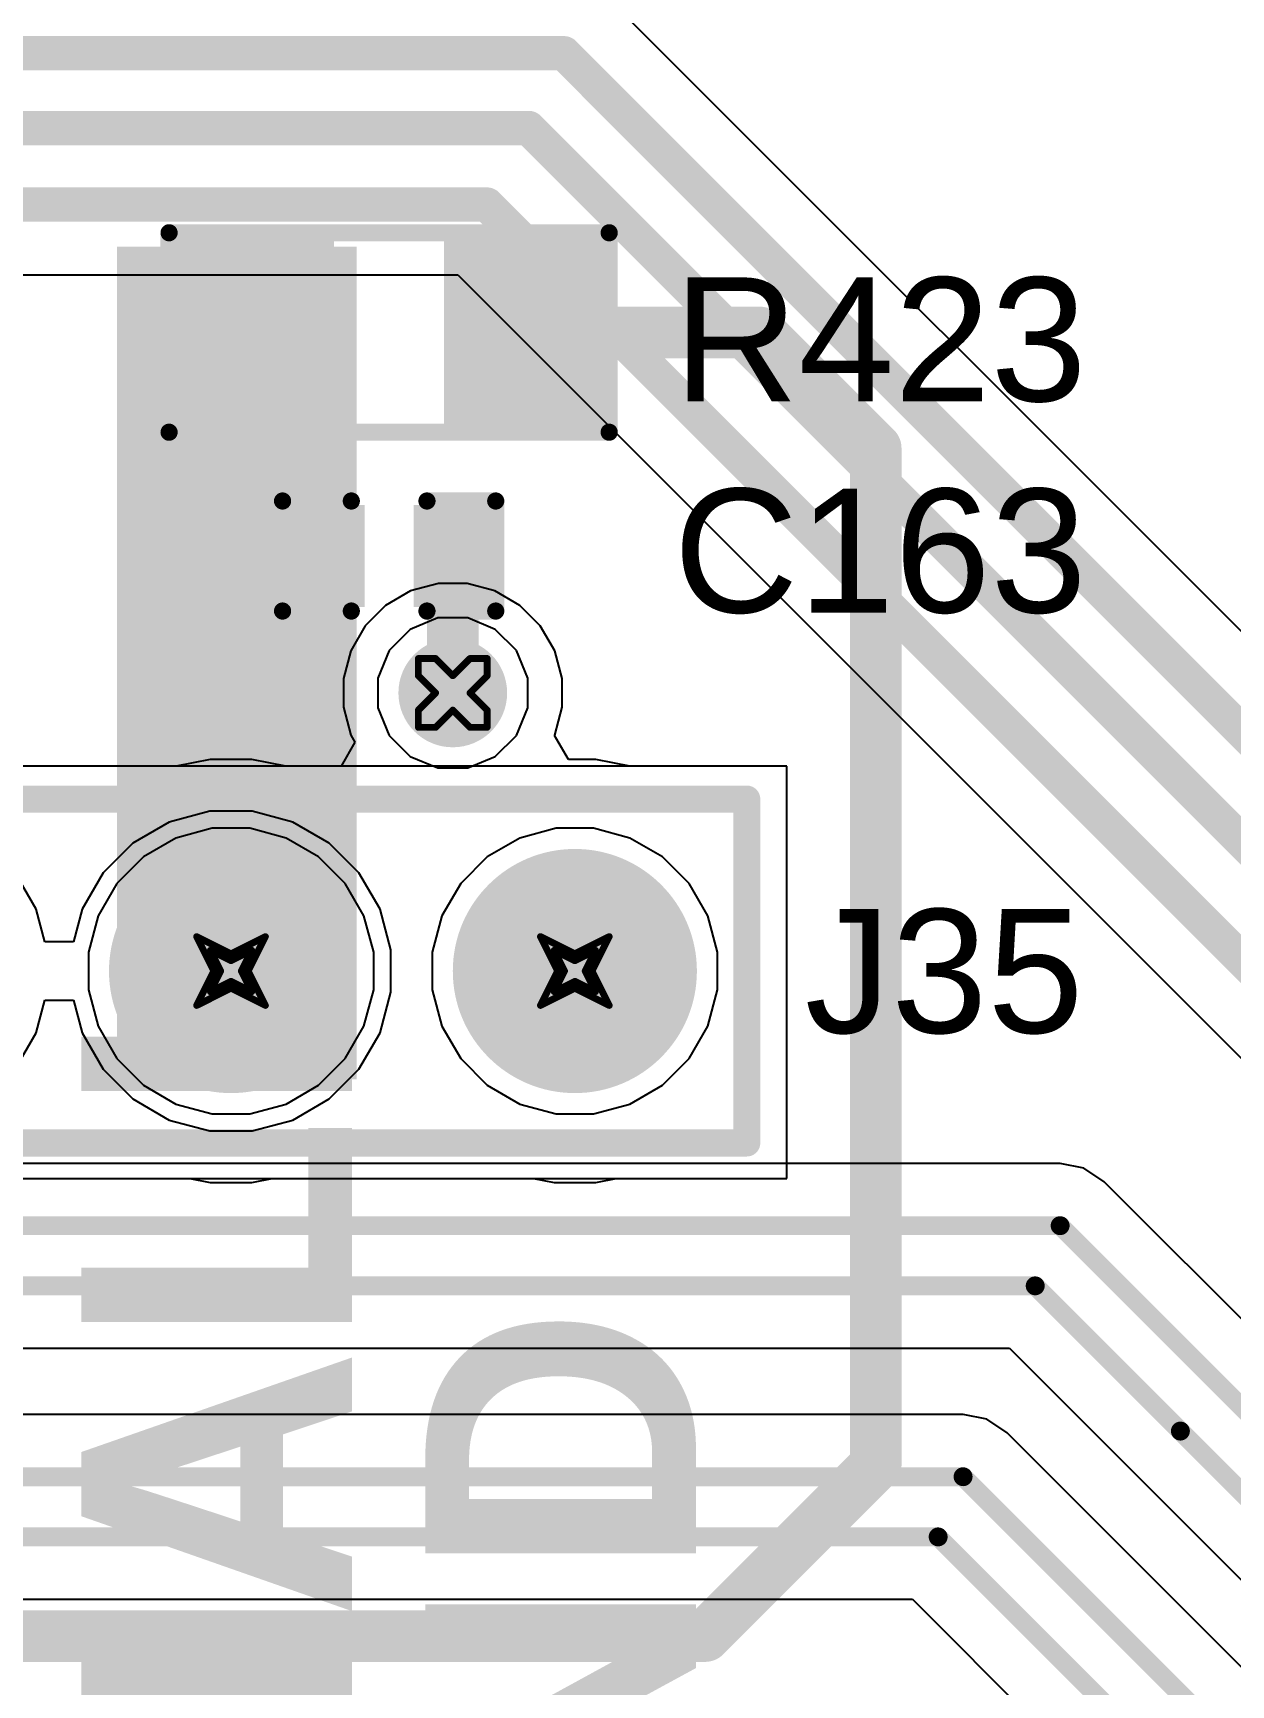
# Model space of a CAD drawing. Header units: inches. Extents: x 0 to 5379, y 0 to 5429.
# Drawn here: x 198.16 to 207.01, y 109.7 to 121.9 of the extents above; entities that cross this region are included whole.
import ezdxf

# ---------------------------------------------------------------- set-up
doc = ezdxf.new("R2010")
doc.units = ezdxf.units.IN
for name, color, linetype in [('Bottom Layer', 5, 'Continuous'), ('Bottom Solder', 6, 'Continuous'), ('Drill Drawing', 1, 'Continuous'), ('GND01', 16, 'Continuous'), ('GND02', 76, 'Continuous'), ('Multi-Layer', 9, 'Continuous'), ('Pad Holes', 156, 'Continuous'), ('PWR', 156, 'Continuous'), ('SIG 01', 90, 'Continuous'), ('Top Layer', 1, 'Continuous'), ('Top Overlay', 2, 'Continuous'), ('Top Paste', 8, 'Continuous'), ('Top Solder', 216, 'Continuous'), ('Via Holes', 16, 'Continuous')]:
    doc.layers.add(name, color=color, linetype=linetype)
doc.styles.add('Arial', font='', dxfattribs={"height": 0.2})
doc.styles.add('Arial_Bold', font='', dxfattribs={"height": 0.2})
doc.styles.get('Arial').set_extended_font_data('Arial')
doc.styles.get('Arial_Bold').set_extended_font_data('Arial', bold=True)

# ---------------------------------------------------------------- blocks, each defined once
blk = doc.blocks.new('R___0805_348')
at = {"layer": 'Top Layer'}
for points in [[(-1.524, 0.635), (-0.508, 0.635), (-0.508, -0.635), (-1.524, -0.635)], [(0.508, 0.635), (1.524, 0.635), (1.524, -0.635), (0.508, -0.635)]]:
    blk.add_hatch(color=1, dxfattribs=at).paths.add_polyline_path(points)
at = {"layer": 'Top Paste'}
for points in [[(-1.524, 0.635), (-0.508, 0.635), (-0.508, -0.635), (-1.524, -0.635)], [(0.508, 0.635), (1.524, 0.635), (1.524, -0.635), (0.508, -0.635)]]:
    blk.add_hatch(color=8, dxfattribs=at).paths.add_polyline_path(points)
at = {"layer": 'Top Solder'}
for points in [[(-1.6256, 0.7366), (-0.4064, 0.7366), (-0.4064, -0.7366), (-1.6256, -0.7366)], [(0.4064, 0.7366), (1.6256, 0.7366), (1.6256, -0.7366), (0.4064, -0.7366)]]:
    blk.add_hatch(color=216, dxfattribs=at).paths.add_polyline_path(points)
at = {"layer": 'Top Overlay'}
for points in [[(-1.6256, 0.7366, 0.127, 0.127, 0), (-1.6256, -0.7366, 0.127, 0.127, 0)], [(1.6256, 0.7366, 0.127, 0.127, 0), (-1.6256, 0.7366, 0.127, 0.127, 0)], [(1.6256, 0.7366, 0.127, 0.127, 0), (1.6256, -0.7366, 0.127, 0.127, 0)], [(1.6256, -0.7366, 0.127, 0.127, 0), (-1.6256, -0.7366, 0.127, 0.127, 0)]]:
    blk.add_lwpolyline(points, format="xyseb", dxfattribs=at)
for points in [[(-1.65735, 0.7366, 0.0635, 0.0635, 1), (-1.59385, 0.7366, 0.0635, 0.0635, 1)], [(-1.65735, 0.7366, 0.0635, 0.0635, 1), (-1.59385, 0.7366, 0.0635, 0.0635, 1)], [(1.59385, 0.7366, 0.0635, 0.0635, 1), (1.65735, 0.7366, 0.0635, 0.0635, 1)], [(1.59385, 0.7366, 0.0635, 0.0635, 1), (1.65735, 0.7366, 0.0635, 0.0635, 1)], [(-1.65735, -0.7366, 0.0635, 0.0635, 1), (-1.59385, -0.7366, 0.0635, 0.0635, 1)], [(-1.65735, -0.7366, 0.0635, 0.0635, 1), (-1.59385, -0.7366, 0.0635, 0.0635, 1)], [(1.59385, -0.7366, 0.0635, 0.0635, 1), (1.65735, -0.7366, 0.0635, 0.0635, 1)], [(1.59385, -0.7366, 0.0635, 0.0635, 1), (1.65735, -0.7366, 0.0635, 0.0635, 1)]]:
    blk.add_lwpolyline(points, format="xyseb", close=True, dxfattribs=at)
blk = doc.blocks.new('HDR1X5__804')
at = {"layer": 'Bottom Layer'}
blk.add_hatch(color=5, dxfattribs=at).paths.add_polyline_path([(-0.7999996699999999, 0.7999996699999999), (0.7999996699999999, 0.7999996699999999), (0.7999996699999999, -0.7999996699999999), (-0.7999996699999999, -0.7999996699999999)])
h = blk.add_hatch(color=5, dxfattribs=at)
edge = h.paths.add_edge_path()
edge.add_arc((2.54, 0), 0.7999984, 0, 360)
h = blk.add_hatch(color=5, dxfattribs=at)
edge = h.paths.add_edge_path()
edge.add_arc((5.08, 0), 0.7999984, 0, 360)
h = blk.add_hatch(color=5, dxfattribs=at)
edge = h.paths.add_edge_path()
edge.add_arc((7.619999999999999, 0), 0.7999984, 0, 360)
h = blk.add_hatch(color=5, dxfattribs=at)
edge = h.paths.add_edge_path()
edge.add_arc((10.16, 0), 0.7999984, 0, 360)
at = {"layer": 'Bottom Solder'}
blk.add_hatch(color=6, dxfattribs=at).paths.add_polyline_path([(-0.90159967, 0.90159967), (0.90159967, 0.90159967), (0.90159967, -0.90159967), (-0.90159967, -0.90159967)])
h = blk.add_hatch(color=6, dxfattribs=at)
edge = h.paths.add_edge_path()
edge.add_arc((2.54, 0), 0.9015983999999999, 0, 360)
h = blk.add_hatch(color=6, dxfattribs=at)
edge = h.paths.add_edge_path()
edge.add_arc((5.08, 0), 0.9015983999999999, 0, 360)
h = blk.add_hatch(color=6, dxfattribs=at)
edge = h.paths.add_edge_path()
edge.add_arc((7.619999999999999, 0), 0.9015983999999999, 0, 360)
h = blk.add_hatch(color=6, dxfattribs=at)
edge = h.paths.add_edge_path()
edge.add_arc((10.16, 0), 0.9015983999999999, 0, 360)
at = {"layer": 'GND01'}
blk.add_hatch(color=16, dxfattribs=at).paths.add_polyline_path([(-0.7999996699999999, 0.7999996699999999), (0.7999996699999999, 0.7999996699999999), (0.7999996699999999, -0.7999996699999999), (-0.7999996699999999, -0.7999996699999999)])
h = blk.add_hatch(color=16, dxfattribs=at)
edge = h.paths.add_edge_path()
edge.add_arc((2.54, 0), 0.7999984, 0, 360)
h = blk.add_hatch(color=16, dxfattribs=at)
edge = h.paths.add_edge_path()
edge.add_arc((5.08, 0), 0.7999984, 0, 360)
h = blk.add_hatch(color=16, dxfattribs=at)
edge = h.paths.add_edge_path()
edge.add_arc((7.619999999999999, 0), 0.7999984, 0, 360)
h = blk.add_hatch(color=16, dxfattribs=at)
edge = h.paths.add_edge_path()
edge.add_arc((10.16, 0), 0.7999984, 0, 360)
at = {"layer": 'GND02'}
blk.add_hatch(color=76, dxfattribs=at).paths.add_polyline_path([(-0.7999996699999999, 0.7999996699999999), (0.7999996699999999, 0.7999996699999999), (0.7999996699999999, -0.7999996699999999), (-0.7999996699999999, -0.7999996699999999)])
h = blk.add_hatch(color=76, dxfattribs=at)
edge = h.paths.add_edge_path()
edge.add_arc((2.54, 0), 0.7999984, 0, 360)
h = blk.add_hatch(color=76, dxfattribs=at)
edge = h.paths.add_edge_path()
edge.add_arc((5.08, 0), 0.7999984, 0, 360)
h = blk.add_hatch(color=76, dxfattribs=at)
edge = h.paths.add_edge_path()
edge.add_arc((7.619999999999999, 0), 0.7999984, 0, 360)
h = blk.add_hatch(color=76, dxfattribs=at)
edge = h.paths.add_edge_path()
edge.add_arc((10.16, 0), 0.7999984, 0, 360)
at = {"layer": 'Multi-Layer'}
blk.add_hatch(color=9, dxfattribs=at).paths.add_polyline_path([(-0.7999996699999999, 0.7999996699999999), (0.7999996699999999, 0.7999996699999999), (0.7999996699999999, -0.7999996699999999), (-0.7999996699999999, -0.7999996699999999)])
h = blk.add_hatch(color=9, dxfattribs=at)
edge = h.paths.add_edge_path()
edge.add_arc((2.54, 0), 0.7999984, 0, 360)
h = blk.add_hatch(color=9, dxfattribs=at)
edge = h.paths.add_edge_path()
edge.add_arc((5.08, 0), 0.7999984, 0, 360)
h = blk.add_hatch(color=9, dxfattribs=at)
edge = h.paths.add_edge_path()
edge.add_arc((7.619999999999999, 0), 0.7999984, 0, 360)
h = blk.add_hatch(color=9, dxfattribs=at)
edge = h.paths.add_edge_path()
edge.add_arc((10.16, 0), 0.7999984, 0, 360)
at = {"layer": 'Pad Holes'}
h = blk.add_hatch(color=7, dxfattribs=at)
edge = h.paths.add_edge_path()
edge.add_arc((0, 0), 0.47500032, 0, 360)
h = blk.add_hatch(color=7, dxfattribs=at)
edge = h.paths.add_edge_path()
edge.add_arc((2.54, 0), 0.47500032, 0, 360)
h = blk.add_hatch(color=7, dxfattribs=at)
edge = h.paths.add_edge_path()
edge.add_arc((5.08, 0), 0.47500032, 0, 360)
h = blk.add_hatch(color=7, dxfattribs=at)
edge = h.paths.add_edge_path()
edge.add_arc((7.619999999999999, 0), 0.47500032, 0, 360)
h = blk.add_hatch(color=7, dxfattribs=at)
edge = h.paths.add_edge_path()
edge.add_arc((10.16, 0), 0.47500032, 0, 360)
at = {"layer": 'PWR'}
blk.add_hatch(color=156, dxfattribs=at).paths.add_polyline_path([(-0.7999996699999999, 0.7999996699999999), (0.7999996699999999, 0.7999996699999999), (0.7999996699999999, -0.7999996699999999), (-0.7999996699999999, -0.7999996699999999)])
h = blk.add_hatch(color=156, dxfattribs=at)
edge = h.paths.add_edge_path()
edge.add_arc((2.54, 0), 0.7999984, 0, 360)
h = blk.add_hatch(color=156, dxfattribs=at)
edge = h.paths.add_edge_path()
edge.add_arc((5.08, 0), 0.7999984, 0, 360)
h = blk.add_hatch(color=156, dxfattribs=at)
edge = h.paths.add_edge_path()
edge.add_arc((7.619999999999999, 0), 0.7999984, 0, 360)
h = blk.add_hatch(color=156, dxfattribs=at)
edge = h.paths.add_edge_path()
edge.add_arc((10.16, 0), 0.7999984, 0, 360)
at = {"layer": 'SIG 01'}
blk.add_hatch(color=90, dxfattribs=at).paths.add_polyline_path([(-0.7999996699999999, 0.7999996699999999), (0.7999996699999999, 0.7999996699999999), (0.7999996699999999, -0.7999996699999999), (-0.7999996699999999, -0.7999996699999999)])
h = blk.add_hatch(color=90, dxfattribs=at)
edge = h.paths.add_edge_path()
edge.add_arc((2.54, 0), 0.7999984, 0, 360)
h = blk.add_hatch(color=90, dxfattribs=at)
edge = h.paths.add_edge_path()
edge.add_arc((5.08, 0), 0.7999984, 0, 360)
h = blk.add_hatch(color=90, dxfattribs=at)
edge = h.paths.add_edge_path()
edge.add_arc((7.619999999999999, 0), 0.7999984, 0, 360)
h = blk.add_hatch(color=90, dxfattribs=at)
edge = h.paths.add_edge_path()
edge.add_arc((10.16, 0), 0.7999984, 0, 360)
at = {"layer": 'Top Layer'}
blk.add_hatch(color=1, dxfattribs=at).paths.add_polyline_path([(-0.7999996699999999, 0.7999996699999999), (0.7999996699999999, 0.7999996699999999), (0.7999996699999999, -0.7999996699999999), (-0.7999996699999999, -0.7999996699999999)])
h = blk.add_hatch(color=1, dxfattribs=at)
edge = h.paths.add_edge_path()
edge.add_arc((2.54, 0), 0.7999984, 0, 360)
h = blk.add_hatch(color=1, dxfattribs=at)
edge = h.paths.add_edge_path()
edge.add_arc((5.08, 0), 0.7999984, 0, 360)
h = blk.add_hatch(color=1, dxfattribs=at)
edge = h.paths.add_edge_path()
edge.add_arc((7.619999999999999, 0), 0.7999984, 0, 360)
h = blk.add_hatch(color=1, dxfattribs=at)
edge = h.paths.add_edge_path()
edge.add_arc((10.16, 0), 0.7999984, 0, 360)
at = {"layer": 'Top Solder'}
blk.add_hatch(color=216, dxfattribs=at).paths.add_polyline_path([(-0.90159967, 0.90159967), (0.90159967, 0.90159967), (0.90159967, -0.90159967), (-0.90159967, -0.90159967)])
h = blk.add_hatch(color=216, dxfattribs=at)
edge = h.paths.add_edge_path()
edge.add_arc((2.54, 0), 0.9015983999999999, 0, 360)
h = blk.add_hatch(color=216, dxfattribs=at)
edge = h.paths.add_edge_path()
edge.add_arc((5.08, 0), 0.9015983999999999, 0, 360)
h = blk.add_hatch(color=216, dxfattribs=at)
edge = h.paths.add_edge_path()
edge.add_arc((7.619999999999999, 0), 0.9015983999999999, 0, 360)
h = blk.add_hatch(color=216, dxfattribs=at)
edge = h.paths.add_edge_path()
edge.add_arc((10.16, 0), 0.9015983999999999, 0, 360)
at = {"layer": 'Top Overlay'}
for points in [[(-1.27, 1.27, 0.1999996, 0.1999996, 0), (11.43, 1.27, 0.1999996, 0.1999996, 0)], [(-1.27, -1.27, 0.1999996, 0.1999996, 0), (-1.27, 1.27, 0.1999996, 0.1999996, 0)], [(11.43, -1.27, 0.1999996, 0.1999996, 0), (11.43, 1.27, 0.1999996, 0.1999996, 0)], [(-1.27, -1.27, 0.1999996, 0.1999996, 0), (11.43, -1.27, 0.1999996, 0.1999996, 0)]]:
    blk.add_lwpolyline(points, format="xyseb", dxfattribs=at)
for points in [[(-1.3199999, 1.27, 0.0999998, 0.0999998, 1), (-1.2200001, 1.27, 0.0999998, 0.0999998, 1)], [(-1.3199999, 1.27, 0.0999998, 0.0999998, 1), (-1.2200001, 1.27, 0.0999998, 0.0999998, 1)], [(11.3800001, 1.27, 0.0999998, 0.0999998, 1), (11.4799999, 1.27, 0.0999998, 0.0999998, 1)], [(11.3800001, 1.27, 0.0999998, 0.0999998, 1), (11.4799999, 1.27, 0.0999998, 0.0999998, 1)], [(-1.3199999, -1.27, 0.0999998, 0.0999998, 1), (-1.2200001, -1.27, 0.0999998, 0.0999998, 1)], [(-1.3199999, -1.27, 0.0999998, 0.0999998, 1), (-1.2200001, -1.27, 0.0999998, 0.0999998, 1)], [(11.3800001, -1.27, 0.0999998, 0.0999998, 1), (11.4799999, -1.27, 0.0999998, 0.0999998, 1)], [(11.3800001, -1.27, 0.0999998, 0.0999998, 1), (11.4799999, -1.27, 0.0999998, 0.0999998, 1)]]:
    blk.add_lwpolyline(points, format="xyseb", close=True, dxfattribs=at)
blk = doc.blocks.new('C___0402_964')
at = {"layer": 'Top Layer'}
for points in [[(-0.6985, -0.3175), (-0.6985, 0.3175), (-0.2412999999999999, 0.3175), (-0.2413, -0.3175)], [(0.2412999999999999, -0.3175), (0.2413, 0.3175), (0.6985, 0.3175), (0.6985, -0.3175)]]:
    blk.add_hatch(color=1, dxfattribs=at).paths.add_polyline_path(points)
at = {"layer": 'Top Paste'}
for points in [[(-0.6985, -0.3175), (-0.6985, 0.3175), (-0.2412999999999999, 0.3175), (-0.2413, -0.3175)], [(0.2412999999999999, -0.3175), (0.2413, 0.3175), (0.6985, 0.3175), (0.6985, -0.3175)]]:
    blk.add_hatch(color=8, dxfattribs=at).paths.add_polyline_path(points)
at = {"layer": 'Top Solder'}
for points in [[(-0.7584998799999999, -0.37749988), (-0.7584998799999999, 0.37749988), (-0.18130012, 0.37749988), (-0.18130012, -0.37749988)], [(0.18130012, -0.37749988), (0.18130012, 0.37749988), (0.7584998799999999, 0.37749988), (0.7584998799999999, -0.37749988)]]:
    blk.add_hatch(color=216, dxfattribs=at).paths.add_polyline_path(points)
at = {"layer": 'Top Overlay'}
for points in [[(-0.7874, 0.4064, 0.127, 0.127, 0), (-0.2794, 0.4064, 0.127, 0.127, 0)], [(-0.7874, -0.4064, 0.127, 0.127, 0), (-0.7874, 0.4064, 0.127, 0.127, 0)], [(0.2794, 0.4064, 0.127, 0.127, 0), (0.7874, 0.4064, 0.127, 0.127, 0)], [(0.7874, -0.4064, 0.127, 0.127, 0), (0.7874, 0.4064, 0.127, 0.127, 0)], [(-0.7874, -0.4064, 0.127, 0.127, 0), (-0.2794, -0.4064, 0.127, 0.127, 0)], [(0.2794, -0.4064, 0.127, 0.127, 0), (0.7874, -0.4064, 0.127, 0.127, 0)]]:
    blk.add_lwpolyline(points, format="xyseb", dxfattribs=at)
for points in [[(-0.8191499999999999, 0.4064, 0.0635, 0.0635, 1), (-0.7556499999999999, 0.4064, 0.0635, 0.0635, 1)], [(-0.8191499999999999, 0.4064, 0.0635, 0.0635, 1), (-0.7556499999999999, 0.4064, 0.0635, 0.0635, 1)], [(-0.31115, 0.4064, 0.0635, 0.0635, 1), (-0.24765, 0.4064, 0.0635, 0.0635, 1)], [(0.24765, 0.4064, 0.0635, 0.0635, 1), (0.31115, 0.4064, 0.0635, 0.0635, 1)], [(0.7556499999999999, 0.4064, 0.0635, 0.0635, 1), (0.8191499999999999, 0.4064, 0.0635, 0.0635, 1)], [(0.7556499999999999, 0.4064, 0.0635, 0.0635, 1), (0.8191499999999999, 0.4064, 0.0635, 0.0635, 1)], [(-0.8191499999999999, -0.4064, 0.0635, 0.0635, 1), (-0.7556499999999999, -0.4064, 0.0635, 0.0635, 1)], [(-0.8191499999999999, -0.4064, 0.0635, 0.0635, 1), (-0.7556499999999999, -0.4064, 0.0635, 0.0635, 1)], [(-0.31115, -0.4064, 0.0635, 0.0635, 1), (-0.24765, -0.4064, 0.0635, 0.0635, 1)], [(0.24765, -0.4064, 0.0635, 0.0635, 1), (0.31115, -0.4064, 0.0635, 0.0635, 1)], [(0.7556499999999999, -0.4064, 0.0635, 0.0635, 1), (0.8191499999999999, -0.4064, 0.0635, 0.0635, 1)], [(0.7556499999999999, -0.4064, 0.0635, 0.0635, 1), (0.8191499999999999, -0.4064, 0.0635, 0.0635, 1)]]:
    blk.add_lwpolyline(points, format="xyseb", close=True, dxfattribs=at)

msp = doc.modelspace()

# ---------------------------------------------------------------- hatches: boundary and pattern name
at = {"layer": 'Bottom Layer'}
h = msp.add_hatch(color=5, dxfattribs=at)
edge = h.paths.add_edge_path()
edge.add_arc((201.26538614, 117.0284172), 0.2999994, 0, 360)
at = {"layer": 'Bottom Solder'}
h = msp.add_hatch(color=6, dxfattribs=at)
edge = h.paths.add_edge_path()
edge.add_arc((201.26538614, 117.0284172), 0.4015993999999999, 0, 360)
at = {"layer": 'GND01'}
h = msp.add_hatch(color=16, dxfattribs=at)
edge = h.paths.add_edge_path()
edge.add_arc((201.26538614, 117.0284172), 0.2999994, 0, 360)
at = {"layer": 'GND02'}
h = msp.add_hatch(color=76, dxfattribs=at)
edge = h.paths.add_edge_path()
edge.add_arc((201.26538614, 117.0284172), 0.2999994, 0, 360)
at = {"layer": 'PWR'}
h = msp.add_hatch(color=156, dxfattribs=at)
edge = h.paths.add_edge_path()
edge.add_arc((201.26538614, 117.0284172), 0.2999994, 0, 360)
at = {"layer": 'SIG 01'}
h = msp.add_hatch(color=90, dxfattribs=at)
edge = h.paths.add_edge_path()
edge.add_arc((201.26538614, 117.0284172), 0.2999994, 0, 360)
at = {"layer": 'Top Layer'}
msp.add_hatch(color=1, dxfattribs=at).paths.add_polyline_path([(198.78506852, 114.17436652), (200.5541836, 114.17436652), (200.5541836, 120.32555056), (198.78506852, 120.32555056)])
h = msp.add_hatch(color=1, dxfattribs=at)
edge = h.paths.add_edge_path()
edge.add_arc((201.26538614, 117.0284172), 0.2999994, 0, 360)
at = {"layer": 'Top Solder'}
h = msp.add_hatch(color=216, dxfattribs=at)
edge = h.paths.add_edge_path()
edge.add_arc((201.26538614, 117.0284172), 0.4015993999999999, 0, 360)
at = {"layer": 'Via Holes'}
h = msp.add_hatch(color=7, dxfattribs=at)
edge = h.paths.add_edge_path()
edge.add_arc((201.26538614, 117.0284172), 0.1499997, 0, 360)

# ---------------------------------------------------------------- linework, layer by layer
at = {"layer": 'Bottom Layer'}
for p, q in [((200.9535097, 117.78135194), (200.76926318, 117.67497674)), ((201.15901094, 117.8364166), (200.9535097, 117.78135194)), ((201.37176134, 117.8364166), (201.15901094, 117.8364166)), ((201.57726258, 117.78135194), (201.37176134, 117.8364166)), ((201.7615091, 117.67497674), (201.57726258, 117.78135194)), ((200.76926318, 117.67497674), (200.6188266, 117.52454016)), ((201.91194568, 117.52454016), (201.7615091, 117.67497674)), ((200.6188266, 117.52454016), (200.5124514, 117.34029364)), ((202.01832088, 117.34029364), (201.91194568, 117.52454016)), ((200.5124514, 117.34029364), (200.45738674, 117.1347924)), ((202.07338554, 117.1347924), (202.01832088, 117.34029364)), ((200.45738674, 117.1347924), (200.45738674, 116.922042)), ((202.07338554, 116.922042), (202.07338554, 117.1347924)), ((200.45738674, 116.922042), (200.5124514, 116.71654076)), ((202.01832088, 116.71654076), (202.07338554, 116.922042)), ((200.5426901, 116.66416342), (200.44003854, 116.48636342)), ((200.5124514, 116.71654076), (200.5426901, 116.66416342)), ((202.01694928, 116.71416332), (202.01832088, 116.71654076)), ((202.11960338, 116.53636332), (202.01694928, 116.71416332)), ((199.47342122, 116.53636332), (199.22204758, 116.48636342)), ((199.78110666, 116.53636332), (199.47342122, 116.53636332)), ((200.0324803, 116.48636342), (199.78110666, 116.53636332)), ((202.32110666, 116.53636332), (202.11960338, 116.53636332)), ((202.5724803, 116.48636342), (202.32110666, 116.53636332)), ((203.7334, 116.48636342), (190.49526544, 116.48636342)), ((199.22204758, 116.48636342), (197.4924803, 116.48636342)), ((200.44003854, 116.48636342), (200.0324803, 116.48636342)), ((203.7334, 116.48636342), (202.5724803, 116.48636342)), ((203.7334, 113.44244266), (203.7334, 116.48636342)), ((203.7334, 113.44244266), (203.7334, 116.48636342)), ((190.49526544, 113.44244266), (203.7334, 113.44244266)), ((197.39231286, 113.44244266), (199.32221502, 113.44244266)), ((199.32221502, 113.44244266), (199.47342122, 113.41236652)), ((199.47342122, 113.41236652), (199.78110666, 113.41236652)), ((199.78110666, 113.41236652), (199.93231286, 113.44244266)), ((199.93231286, 113.44244266), (201.86221502, 113.44244266)), ((201.86221502, 113.44244266), (202.01342122, 113.41236652)), ((202.01342122, 113.41236652), (202.32110666, 113.41236652)), ((202.32110666, 113.41236652), (202.47231286, 113.44244266)), ((202.47231286, 113.44244266), (203.7334, 113.44244266))]:
    msp.add_line(p, q, dxfattribs=at)
at = {"layer": 'Drill Drawing'}
for points in [[(201.01138614, 117.1554172, 0.0508, 0.0508, 0), (201.01138614, 117.2824172, 0.0508, 0.0508, 0)], [(201.01138614, 117.2824172, 0.0508, 0.0508, 0), (201.13838614, 117.2824172, 0.0508, 0.0508, 0)], [(201.13838614, 117.2824172, 0.0508, 0.0508, 0), (201.26538614, 117.1554172, 0.0508, 0.0508, 0)], [(201.26538614, 117.1554172, 0.0508, 0.0508, 0), (201.39238614, 117.2824172, 0.0508, 0.0508, 0)], [(201.39238614, 117.2824172, 0.0508, 0.0508, 0), (201.51938614, 117.2824172, 0.0508, 0.0508, 0)], [(201.51938614, 117.1554172, 0.0508, 0.0508, 0), (201.51938614, 117.2824172, 0.0508, 0.0508, 0)], [(201.01138614, 117.1554172, 0.0508, 0.0508, 0), (201.13838614, 117.0284172, 0.0508, 0.0508, 0)], [(201.39238614, 117.0284172, 0.0508, 0.0508, 0), (201.51938614, 117.1554172, 0.0508, 0.0508, 0)], [(201.01138614, 116.9014172, 0.0508, 0.0508, 0), (201.13838614, 117.0284172, 0.0508, 0.0508, 0)], [(201.39238614, 117.0284172, 0.0508, 0.0508, 0), (201.51938614, 116.9014172, 0.0508, 0.0508, 0)], [(201.01138614, 116.7744172, 0.0508, 0.0508, 0), (201.01138614, 116.9014172, 0.0508, 0.0508, 0)], [(201.13838614, 116.7744172, 0.0508, 0.0508, 0), (201.26538614, 116.9014172, 0.0508, 0.0508, 0)], [(201.26538614, 116.9014172, 0.0508, 0.0508, 0), (201.39238614, 116.7744172, 0.0508, 0.0508, 0)], [(201.51938614, 116.7744172, 0.0508, 0.0508, 0), (201.51938614, 116.9014172, 0.0508, 0.0508, 0)], [(201.01138614, 116.7744172, 0.0508, 0.0508, 0), (201.13838614, 116.7744172, 0.0508, 0.0508, 0)], [(201.39238614, 116.7744172, 0.0508, 0.0508, 0), (201.51938614, 116.7744172, 0.0508, 0.0508, 0)], [(199.37326394, 115.22836492, 0.0508, 0.0508, 0), (199.62726394, 115.10136492, 0.0508, 0.0508, 0)], [(199.37326394, 115.22836492, 0.0508, 0.0508, 0), (199.50026394, 114.97436492, 0.0508, 0.0508, 0)], [(199.62726394, 115.10136492, 0.0508, 0.0508, 0), (199.88126394, 115.22836492, 0.0508, 0.0508, 0)], [(199.75426394, 114.97436492, 0.0508, 0.0508, 0), (199.88126394, 115.22836492, 0.0508, 0.0508, 0)], [(201.91326394, 115.22836492, 0.0508, 0.0508, 0), (202.16726394, 115.10136492, 0.0508, 0.0508, 0)], [(201.91326394, 115.22836492, 0.0508, 0.0508, 0), (202.04026394, 114.97436492, 0.0508, 0.0508, 0)], [(202.16726394, 115.10136492, 0.0508, 0.0508, 0), (202.42126394, 115.22836492, 0.0508, 0.0508, 0)], [(202.29426394, 114.97436492, 0.0508, 0.0508, 0), (202.42126394, 115.22836492, 0.0508, 0.0508, 0)], [(199.47486394, 115.12676492, 0.0508, 0.0508, 0), (199.62726394, 115.05056492, 0.0508, 0.0508, 0)], [(199.47486394, 115.12676492, 0.0508, 0.0508, 0), (199.55106394, 114.97436492, 0.0508, 0.0508, 0)], [(199.62726394, 115.05056492, 0.0508, 0.0508, 0), (199.77966394, 115.12676492, 0.0508, 0.0508, 0)], [(199.70346394, 114.97436492, 0.0508, 0.0508, 0), (199.77966394, 115.12676492, 0.0508, 0.0508, 0)], [(202.01486394, 115.12676492, 0.0508, 0.0508, 0), (202.16726394, 115.05056492, 0.0508, 0.0508, 0)], [(202.01486394, 115.12676492, 0.0508, 0.0508, 0), (202.09106394, 114.97436492, 0.0508, 0.0508, 0)], [(202.16726394, 115.05056492, 0.0508, 0.0508, 0), (202.31966394, 115.12676492, 0.0508, 0.0508, 0)], [(202.24346394, 114.97436492, 0.0508, 0.0508, 0), (202.31966394, 115.12676492, 0.0508, 0.0508, 0)], [(199.37326394, 114.72036492, 0.0508, 0.0508, 0), (199.50026394, 114.97436492, 0.0508, 0.0508, 0)], [(199.47486394, 114.82196492, 0.0508, 0.0508, 0), (199.55106394, 114.97436492, 0.0508, 0.0508, 0)], [(199.70346394, 114.97436492, 0.0508, 0.0508, 0), (199.77966394, 114.82196492, 0.0508, 0.0508, 0)], [(199.75426394, 114.97436492, 0.0508, 0.0508, 0), (199.88126394, 114.72036492, 0.0508, 0.0508, 0)], [(201.91326394, 114.72036492, 0.0508, 0.0508, 0), (202.04026394, 114.97436492, 0.0508, 0.0508, 0)], [(202.01486394, 114.82196492, 0.0508, 0.0508, 0), (202.09106394, 114.97436492, 0.0508, 0.0508, 0)], [(202.24346394, 114.97436492, 0.0508, 0.0508, 0), (202.31966394, 114.82196492, 0.0508, 0.0508, 0)], [(202.29426394, 114.97436492, 0.0508, 0.0508, 0), (202.42126394, 114.72036492, 0.0508, 0.0508, 0)], [(199.37326394, 114.72036492, 0.0508, 0.0508, 0), (199.62726394, 114.84736492, 0.0508, 0.0508, 0)], [(199.47486394, 114.82196492, 0.0508, 0.0508, 0), (199.62726394, 114.89816492, 0.0508, 0.0508, 0)], [(199.62726394, 114.89816492, 0.0508, 0.0508, 0), (199.77966394, 114.82196492, 0.0508, 0.0508, 0)], [(199.62726394, 114.84736492, 0.0508, 0.0508, 0), (199.88126394, 114.72036492, 0.0508, 0.0508, 0)], [(201.91326394, 114.72036492, 0.0508, 0.0508, 0), (202.16726394, 114.84736492, 0.0508, 0.0508, 0)], [(202.01486394, 114.82196492, 0.0508, 0.0508, 0), (202.16726394, 114.89816492, 0.0508, 0.0508, 0)], [(202.16726394, 114.89816492, 0.0508, 0.0508, 0), (202.31966394, 114.82196492, 0.0508, 0.0508, 0)], [(202.16726394, 114.84736492, 0.0508, 0.0508, 0), (202.42126394, 114.72036492, 0.0508, 0.0508, 0)]]:
    msp.add_lwpolyline(points, format="xyseb", dxfattribs=at)
for points in [[(200.99868614, 117.2824172, 0.0254, 0.0254, 1), (201.02408614, 117.2824172, 0.0254, 0.0254, 1)], [(200.99868614, 117.2824172, 0.0254, 0.0254, 1), (201.02408614, 117.2824172, 0.0254, 0.0254, 1)], [(201.12568614, 117.2824172, 0.0254, 0.0254, 1), (201.15108614, 117.2824172, 0.0254, 0.0254, 1)], [(201.12568614, 117.2824172, 0.0254, 0.0254, 1), (201.15108614, 117.2824172, 0.0254, 0.0254, 1)], [(201.37968614, 117.2824172, 0.0254, 0.0254, 1), (201.40508614, 117.2824172, 0.0254, 0.0254, 1)], [(201.37968614, 117.2824172, 0.0254, 0.0254, 1), (201.40508614, 117.2824172, 0.0254, 0.0254, 1)], [(201.50668614, 117.2824172, 0.0254, 0.0254, 1), (201.53208614, 117.2824172, 0.0254, 0.0254, 1)], [(201.50668614, 117.2824172, 0.0254, 0.0254, 1), (201.53208614, 117.2824172, 0.0254, 0.0254, 1)], [(200.99868614, 117.1554172, 0.0254, 0.0254, 1), (201.02408614, 117.1554172, 0.0254, 0.0254, 1)], [(200.99868614, 117.1554172, 0.0254, 0.0254, 1), (201.02408614, 117.1554172, 0.0254, 0.0254, 1)], [(201.25268614, 117.1554172, 0.0254, 0.0254, 1), (201.27808614, 117.1554172, 0.0254, 0.0254, 1)], [(201.25268614, 117.1554172, 0.0254, 0.0254, 1), (201.27808614, 117.1554172, 0.0254, 0.0254, 1)], [(201.50668614, 117.1554172, 0.0254, 0.0254, 1), (201.53208614, 117.1554172, 0.0254, 0.0254, 1)], [(201.50668614, 117.1554172, 0.0254, 0.0254, 1), (201.53208614, 117.1554172, 0.0254, 0.0254, 1)], [(201.12568614, 117.0284172, 0.0254, 0.0254, 1), (201.15108614, 117.0284172, 0.0254, 0.0254, 1)], [(201.12568614, 117.0284172, 0.0254, 0.0254, 1), (201.15108614, 117.0284172, 0.0254, 0.0254, 1)], [(201.37968614, 117.0284172, 0.0254, 0.0254, 1), (201.40508614, 117.0284172, 0.0254, 0.0254, 1)], [(201.37968614, 117.0284172, 0.0254, 0.0254, 1), (201.40508614, 117.0284172, 0.0254, 0.0254, 1)], [(200.99868614, 116.9014172, 0.0254, 0.0254, 1), (201.02408614, 116.9014172, 0.0254, 0.0254, 1)], [(200.99868614, 116.9014172, 0.0254, 0.0254, 1), (201.02408614, 116.9014172, 0.0254, 0.0254, 1)], [(201.25268614, 116.9014172, 0.0254, 0.0254, 1), (201.27808614, 116.9014172, 0.0254, 0.0254, 1)], [(201.25268614, 116.9014172, 0.0254, 0.0254, 1), (201.27808614, 116.9014172, 0.0254, 0.0254, 1)], [(201.50668614, 116.9014172, 0.0254, 0.0254, 1), (201.53208614, 116.9014172, 0.0254, 0.0254, 1)], [(201.50668614, 116.9014172, 0.0254, 0.0254, 1), (201.53208614, 116.9014172, 0.0254, 0.0254, 1)], [(200.99868614, 116.7744172, 0.0254, 0.0254, 1), (201.02408614, 116.7744172, 0.0254, 0.0254, 1)], [(200.99868614, 116.7744172, 0.0254, 0.0254, 1), (201.02408614, 116.7744172, 0.0254, 0.0254, 1)], [(201.12568614, 116.7744172, 0.0254, 0.0254, 1), (201.15108614, 116.7744172, 0.0254, 0.0254, 1)], [(201.12568614, 116.7744172, 0.0254, 0.0254, 1), (201.15108614, 116.7744172, 0.0254, 0.0254, 1)], [(201.37968614, 116.7744172, 0.0254, 0.0254, 1), (201.40508614, 116.7744172, 0.0254, 0.0254, 1)], [(201.37968614, 116.7744172, 0.0254, 0.0254, 1), (201.40508614, 116.7744172, 0.0254, 0.0254, 1)], [(201.50668614, 116.7744172, 0.0254, 0.0254, 1), (201.53208614, 116.7744172, 0.0254, 0.0254, 1)], [(201.50668614, 116.7744172, 0.0254, 0.0254, 1), (201.53208614, 116.7744172, 0.0254, 0.0254, 1)], [(199.36056394, 115.22836492, 0.0254, 0.0254, 1), (199.38596394, 115.22836492, 0.0254, 0.0254, 1)], [(199.36056394, 115.22836492, 0.0254, 0.0254, 1), (199.38596394, 115.22836492, 0.0254, 0.0254, 1)], [(199.86856394, 115.22836492, 0.0254, 0.0254, 1), (199.89396394, 115.22836492, 0.0254, 0.0254, 1)], [(199.86856394, 115.22836492, 0.0254, 0.0254, 1), (199.89396394, 115.22836492, 0.0254, 0.0254, 1)], [(201.90056394, 115.22836492, 0.0254, 0.0254, 1), (201.92596394, 115.22836492, 0.0254, 0.0254, 1)], [(201.90056394, 115.22836492, 0.0254, 0.0254, 1), (201.92596394, 115.22836492, 0.0254, 0.0254, 1)], [(202.40856394, 115.22836492, 0.0254, 0.0254, 1), (202.43396394, 115.22836492, 0.0254, 0.0254, 1)], [(202.40856394, 115.22836492, 0.0254, 0.0254, 1), (202.43396394, 115.22836492, 0.0254, 0.0254, 1)], [(199.46216394, 115.12676492, 0.0254, 0.0254, 1), (199.48756394, 115.12676492, 0.0254, 0.0254, 1)], [(199.46216394, 115.12676492, 0.0254, 0.0254, 1), (199.48756394, 115.12676492, 0.0254, 0.0254, 1)], [(199.61456394, 115.10136492, 0.0254, 0.0254, 1), (199.63996394, 115.10136492, 0.0254, 0.0254, 1)], [(199.61456394, 115.10136492, 0.0254, 0.0254, 1), (199.63996394, 115.10136492, 0.0254, 0.0254, 1)], [(199.61456394, 115.05056492, 0.0254, 0.0254, 1), (199.63996394, 115.05056492, 0.0254, 0.0254, 1)], [(199.61456394, 115.05056492, 0.0254, 0.0254, 1), (199.63996394, 115.05056492, 0.0254, 0.0254, 1)], [(199.76696394, 115.12676492, 0.0254, 0.0254, 1), (199.79236394, 115.12676492, 0.0254, 0.0254, 1)], [(199.76696394, 115.12676492, 0.0254, 0.0254, 1), (199.79236394, 115.12676492, 0.0254, 0.0254, 1)], [(202.00216394, 115.12676492, 0.0254, 0.0254, 1), (202.02756394, 115.12676492, 0.0254, 0.0254, 1)], [(202.00216394, 115.12676492, 0.0254, 0.0254, 1), (202.02756394, 115.12676492, 0.0254, 0.0254, 1)], [(202.15456394, 115.10136492, 0.0254, 0.0254, 1), (202.17996394, 115.10136492, 0.0254, 0.0254, 1)], [(202.15456394, 115.10136492, 0.0254, 0.0254, 1), (202.17996394, 115.10136492, 0.0254, 0.0254, 1)], [(202.15456394, 115.05056492, 0.0254, 0.0254, 1), (202.17996394, 115.05056492, 0.0254, 0.0254, 1)], [(202.15456394, 115.05056492, 0.0254, 0.0254, 1), (202.17996394, 115.05056492, 0.0254, 0.0254, 1)], [(202.30696394, 115.12676492, 0.0254, 0.0254, 1), (202.33236394, 115.12676492, 0.0254, 0.0254, 1)], [(202.30696394, 115.12676492, 0.0254, 0.0254, 1), (202.33236394, 115.12676492, 0.0254, 0.0254, 1)], [(199.48756394, 114.97436492, 0.0254, 0.0254, 1), (199.51296394, 114.97436492, 0.0254, 0.0254, 1)], [(199.48756394, 114.97436492, 0.0254, 0.0254, 1), (199.51296394, 114.97436492, 0.0254, 0.0254, 1)], [(199.53836394, 114.97436492, 0.0254, 0.0254, 1), (199.56376394, 114.97436492, 0.0254, 0.0254, 1)], [(199.53836394, 114.97436492, 0.0254, 0.0254, 1), (199.56376394, 114.97436492, 0.0254, 0.0254, 1)], [(199.69076394, 114.97436492, 0.0254, 0.0254, 1), (199.71616394, 114.97436492, 0.0254, 0.0254, 1)], [(199.69076394, 114.97436492, 0.0254, 0.0254, 1), (199.71616394, 114.97436492, 0.0254, 0.0254, 1)], [(199.74156394, 114.97436492, 0.0254, 0.0254, 1), (199.76696394, 114.97436492, 0.0254, 0.0254, 1)], [(199.74156394, 114.97436492, 0.0254, 0.0254, 1), (199.76696394, 114.97436492, 0.0254, 0.0254, 1)], [(202.02756394, 114.97436492, 0.0254, 0.0254, 1), (202.05296394, 114.97436492, 0.0254, 0.0254, 1)], [(202.02756394, 114.97436492, 0.0254, 0.0254, 1), (202.05296394, 114.97436492, 0.0254, 0.0254, 1)], [(202.07836394, 114.97436492, 0.0254, 0.0254, 1), (202.10376394, 114.97436492, 0.0254, 0.0254, 1)], [(202.07836394, 114.97436492, 0.0254, 0.0254, 1), (202.10376394, 114.97436492, 0.0254, 0.0254, 1)], [(202.23076394, 114.97436492, 0.0254, 0.0254, 1), (202.25616394, 114.97436492, 0.0254, 0.0254, 1)], [(202.23076394, 114.97436492, 0.0254, 0.0254, 1), (202.25616394, 114.97436492, 0.0254, 0.0254, 1)], [(202.28156394, 114.97436492, 0.0254, 0.0254, 1), (202.30696394, 114.97436492, 0.0254, 0.0254, 1)], [(202.28156394, 114.97436492, 0.0254, 0.0254, 1), (202.30696394, 114.97436492, 0.0254, 0.0254, 1)], [(199.46216394, 114.82196492, 0.0254, 0.0254, 1), (199.48756394, 114.82196492, 0.0254, 0.0254, 1)], [(199.46216394, 114.82196492, 0.0254, 0.0254, 1), (199.48756394, 114.82196492, 0.0254, 0.0254, 1)], [(199.61456394, 114.89816492, 0.0254, 0.0254, 1), (199.63996394, 114.89816492, 0.0254, 0.0254, 1)], [(199.61456394, 114.89816492, 0.0254, 0.0254, 1), (199.63996394, 114.89816492, 0.0254, 0.0254, 1)], [(199.61456394, 114.84736492, 0.0254, 0.0254, 1), (199.63996394, 114.84736492, 0.0254, 0.0254, 1)], [(199.61456394, 114.84736492, 0.0254, 0.0254, 1), (199.63996394, 114.84736492, 0.0254, 0.0254, 1)], [(199.76696394, 114.82196492, 0.0254, 0.0254, 1), (199.79236394, 114.82196492, 0.0254, 0.0254, 1)], [(199.76696394, 114.82196492, 0.0254, 0.0254, 1), (199.79236394, 114.82196492, 0.0254, 0.0254, 1)], [(202.00216394, 114.82196492, 0.0254, 0.0254, 1), (202.02756394, 114.82196492, 0.0254, 0.0254, 1)], [(202.00216394, 114.82196492, 0.0254, 0.0254, 1), (202.02756394, 114.82196492, 0.0254, 0.0254, 1)], [(202.15456394, 114.89816492, 0.0254, 0.0254, 1), (202.17996394, 114.89816492, 0.0254, 0.0254, 1)], [(202.15456394, 114.89816492, 0.0254, 0.0254, 1), (202.17996394, 114.89816492, 0.0254, 0.0254, 1)], [(202.15456394, 114.84736492, 0.0254, 0.0254, 1), (202.17996394, 114.84736492, 0.0254, 0.0254, 1)], [(202.15456394, 114.84736492, 0.0254, 0.0254, 1), (202.17996394, 114.84736492, 0.0254, 0.0254, 1)], [(202.30696394, 114.82196492, 0.0254, 0.0254, 1), (202.33236394, 114.82196492, 0.0254, 0.0254, 1)], [(202.30696394, 114.82196492, 0.0254, 0.0254, 1), (202.33236394, 114.82196492, 0.0254, 0.0254, 1)], [(199.36056394, 114.72036492, 0.0254, 0.0254, 1), (199.38596394, 114.72036492, 0.0254, 0.0254, 1)], [(199.36056394, 114.72036492, 0.0254, 0.0254, 1), (199.38596394, 114.72036492, 0.0254, 0.0254, 1)], [(199.86856394, 114.72036492, 0.0254, 0.0254, 1), (199.89396394, 114.72036492, 0.0254, 0.0254, 1)], [(199.86856394, 114.72036492, 0.0254, 0.0254, 1), (199.89396394, 114.72036492, 0.0254, 0.0254, 1)], [(201.90056394, 114.72036492, 0.0254, 0.0254, 1), (201.92596394, 114.72036492, 0.0254, 0.0254, 1)], [(201.90056394, 114.72036492, 0.0254, 0.0254, 1), (201.92596394, 114.72036492, 0.0254, 0.0254, 1)], [(202.40856394, 114.72036492, 0.0254, 0.0254, 1), (202.43396394, 114.72036492, 0.0254, 0.0254, 1)], [(202.40856394, 114.72036492, 0.0254, 0.0254, 1), (202.43396394, 114.72036492, 0.0254, 0.0254, 1)]]:
    msp.add_lwpolyline(points, format="xyseb", close=True, dxfattribs=at)
at = {"layer": 'GND01'}
for p, q in [((199.22043468, 115.95653466), (198.98009226, 115.81777446)), ((199.4885012, 116.02836332), (199.22043468, 115.95653466)), ((199.76602668, 116.02836332), (199.4885012, 116.02836332)), ((200.0340932, 115.95653466), (199.76602668, 116.02836332)), ((200.27443562, 115.81777446), (200.0340932, 115.95653466)), ((198.98009226, 115.81777446), (198.7838544, 115.6215366)), ((200.47067348, 115.6215366), (200.27443562, 115.81777446)), ((198.7838544, 115.6215366), (198.6450942, 115.38119418)), ((200.60943368, 115.38119418), (200.47067348, 115.6215366)), ((198.6450942, 115.38119418), (198.57326554, 115.11312766)), ((200.68126234, 115.11312766), (200.60943368, 115.38119418)), ((198.57326554, 115.11312766), (198.57326554, 114.83560218)), ((200.68126234, 114.83560218), (200.68126234, 115.11312766)), ((198.57326554, 114.83560218), (198.6450942, 114.56753566)), ((200.60943368, 114.56753566), (200.68126234, 114.83560218)), ((198.6450942, 114.56753566), (198.7838544, 114.32719324)), ((200.47067348, 114.32719324), (200.60943368, 114.56753566)), ((198.7838544, 114.32719324), (198.98009226, 114.13095538)), ((200.27443562, 114.13095538), (200.47067348, 114.32719324)), ((198.98009226, 114.13095538), (199.22043468, 113.99219518)), ((200.0340932, 113.99219518), (200.27443562, 114.13095538)), ((199.22043468, 113.99219518), (199.4885012, 113.92036652)), ((199.76602668, 113.92036652), (200.0340932, 113.99219518)), ((199.4885012, 113.92036652), (199.76602668, 113.92036652))]:
    msp.add_line(p, q, dxfattribs=at)
at = {"layer": 'GND02'}
for p, q in [((199.22043468, 115.95653466), (198.98009226, 115.81777446)), ((199.4885012, 116.02836332), (199.22043468, 115.95653466)), ((199.76602668, 116.02836332), (199.4885012, 116.02836332)), ((200.0340932, 115.95653466), (199.76602668, 116.02836332)), ((200.27443562, 115.81777446), (200.0340932, 115.95653466)), ((198.98009226, 115.81777446), (198.7838544, 115.6215366)), ((200.47067348, 115.6215366), (200.27443562, 115.81777446)), ((198.7838544, 115.6215366), (198.6450942, 115.38119418)), ((200.60943368, 115.38119418), (200.47067348, 115.6215366)), ((198.6450942, 115.38119418), (198.57326554, 115.11312766)), ((200.68126234, 115.11312766), (200.60943368, 115.38119418)), ((198.57326554, 115.11312766), (198.57326554, 114.83560218)), ((200.68126234, 114.83560218), (200.68126234, 115.11312766)), ((198.57326554, 114.83560218), (198.6450942, 114.56753566)), ((200.60943368, 114.56753566), (200.68126234, 114.83560218)), ((198.6450942, 114.56753566), (198.7838544, 114.32719324)), ((200.47067348, 114.32719324), (200.60943368, 114.56753566)), ((198.7838544, 114.32719324), (198.98009226, 114.13095538)), ((200.27443562, 114.13095538), (200.47067348, 114.32719324)), ((198.98009226, 114.13095538), (199.22043468, 113.99219518)), ((200.0340932, 113.99219518), (200.27443562, 114.13095538)), ((199.22043468, 113.99219518), (199.4885012, 113.92036652)), ((199.76602668, 113.92036652), (200.0340932, 113.99219518)), ((199.4885012, 113.92036652), (199.76602668, 113.92036652))]:
    msp.add_line(p, q, dxfattribs=at)
at = {"layer": 'PWR'}
for p, q in [((200.95157168, 117.4980759), (200.79572744, 117.34223166)), ((201.15518824, 117.5824166), (200.95157168, 117.4980759)), ((201.37558404, 117.5824166), (201.15518824, 117.5824166)), ((201.5792006, 117.4980759), (201.37558404, 117.5824166)), ((201.73504484, 117.34223166), (201.5792006, 117.4980759)), ((200.79572744, 117.34223166), (200.71138674, 117.1386151)), ((201.81938554, 117.1386151), (201.73504484, 117.34223166)), ((200.71138674, 117.1386151), (200.71138674, 116.9182193)), ((201.81938554, 116.9182193), (201.81938554, 117.1386151)), ((200.71138674, 116.9182193), (200.79572744, 116.71460274)), ((201.73504484, 116.71460274), (201.81938554, 116.9182193)), ((200.79572744, 116.71460274), (200.95157168, 116.5587585)), ((201.5792006, 116.5587585), (201.73504484, 116.71460274)), ((200.95157168, 116.5587585), (201.15518824, 116.4744178)), ((201.37558404, 116.4744178), (201.5792006, 116.5587585)), ((201.15518824, 116.4744178), (201.37558404, 116.4744178)), ((199.22043468, 115.95653466), (198.98009226, 115.81777446)), ((199.4885012, 116.02836332), (199.22043468, 115.95653466)), ((199.76602668, 116.02836332), (199.4885012, 116.02836332)), ((200.0340932, 115.95653466), (199.76602668, 116.02836332)), ((200.27443562, 115.81777446), (200.0340932, 115.95653466)), ((201.76043468, 115.95653466), (201.52009226, 115.81777446)), ((202.0285012, 116.02836332), (201.76043468, 115.95653466)), ((202.30602668, 116.02836332), (202.0285012, 116.02836332)), ((202.5740932, 115.95653466), (202.30602668, 116.02836332)), ((202.81443562, 115.81777446), (202.5740932, 115.95653466)), ((198.98009226, 115.81777446), (198.7838544, 115.6215366)), ((200.47067348, 115.6215366), (200.27443562, 115.81777446)), ((201.52009226, 115.81777446), (201.3238544, 115.6215366)), ((203.01067348, 115.6215366), (202.81443562, 115.81777446)), ((198.7838544, 115.6215366), (198.6450942, 115.38119418)), ((200.60943368, 115.38119418), (200.47067348, 115.6215366)), ((201.3238544, 115.6215366), (201.1850942, 115.38119418)), ((203.14943368, 115.38119418), (203.01067348, 115.6215366)), ((198.6450942, 115.38119418), (198.57326554, 115.11312766)), ((200.68126234, 115.11312766), (200.60943368, 115.38119418)), ((201.1850942, 115.38119418), (201.11326554, 115.11312766)), ((203.22126234, 115.11312766), (203.14943368, 115.38119418)), ((198.57326554, 115.11312766), (198.57326554, 114.83560218)), ((200.68126234, 114.83560218), (200.68126234, 115.11312766)), ((201.11326554, 115.11312766), (201.11326554, 114.83560218)), ((203.22126234, 114.83560218), (203.22126234, 115.11312766)), ((198.57326554, 114.83560218), (198.6450942, 114.56753566)), ((200.60943368, 114.56753566), (200.68126234, 114.83560218)), ((201.11326554, 114.83560218), (201.1850942, 114.56753566)), ((203.14943368, 114.56753566), (203.22126234, 114.83560218)), ((198.6450942, 114.56753566), (198.7838544, 114.32719324)), ((200.47067348, 114.32719324), (200.60943368, 114.56753566)), ((201.1850942, 114.56753566), (201.3238544, 114.32719324)), ((203.01067348, 114.32719324), (203.14943368, 114.56753566)), ((198.7838544, 114.32719324), (198.98009226, 114.13095538)), ((200.27443562, 114.13095538), (200.47067348, 114.32719324)), ((201.3238544, 114.32719324), (201.52009226, 114.13095538)), ((202.81443562, 114.13095538), (203.01067348, 114.32719324)), ((198.98009226, 114.13095538), (199.22043468, 113.99219518)), ((200.0340932, 113.99219518), (200.27443562, 114.13095538)), ((201.52009226, 114.13095538), (201.76043468, 113.99219518)), ((202.5740932, 113.99219518), (202.81443562, 114.13095538)), ((199.22043468, 113.99219518), (199.4885012, 113.92036652)), ((199.76602668, 113.92036652), (200.0340932, 113.99219518)), ((201.76043468, 113.99219518), (202.0285012, 113.92036652)), ((202.30602668, 113.92036652), (202.5740932, 113.99219518)), ((199.4885012, 113.92036652), (199.76602668, 113.92036652)), ((202.0285012, 113.92036652), (202.30602668, 113.92036652))]:
    msp.add_line(p, q, dxfattribs=at)
at = {"layer": 'SIG 01'}
for p, q in [((210.95726668, 113.61463942), (202.45292504, 122.11898106)), ((197.42354724, 120.11726548), (201.30311276, 120.11726548)), ((201.30311276, 120.11726548), (209.79494998, 111.62542826)), ((199.47178292, 116.15536332), (199.17141522, 116.07488088)), ((199.78274496, 116.15536332), (199.47178292, 116.15536332)), ((200.08311266, 116.07488088), (199.78274496, 116.15536332)), ((199.17141522, 116.07488088), (198.90211426, 115.91939986)), ((200.35241362, 115.91939986), (200.08311266, 116.07488088)), ((198.90211426, 115.91939986), (198.682229, 115.6995146)), ((200.57229888, 115.6995146), (200.35241362, 115.91939986)), ((198.1877799, 115.43021364), (198.03229888, 115.6995146)), ((198.682229, 115.6995146), (198.52674798, 115.43021364)), ((200.7277799, 115.43021364), (200.57229888, 115.6995146)), ((198.25208, 115.19024206), (198.1877799, 115.43021364)), ((198.52674798, 115.43021364), (198.46244788, 115.19024206)), ((200.80826234, 115.12984594), (200.7277799, 115.43021364)), ((198.46244788, 115.19024206), (198.25208, 115.19024206)), ((200.80826234, 114.8188839), (200.80826234, 115.12984594)), ((200.7277799, 114.5185162), (200.80826234, 114.8188839)), ((198.1877799, 114.5185162), (198.25208, 114.75848778)), ((198.25208, 114.75848778), (198.46244788, 114.75848778)), ((198.46244788, 114.75848778), (198.52674798, 114.5185162)), ((198.03229888, 114.24921524), (198.1877799, 114.5185162)), ((198.52674798, 114.5185162), (198.682229, 114.24921524)), ((200.57229888, 114.24921524), (200.7277799, 114.5185162)), ((198.682229, 114.24921524), (198.90211426, 114.02932998)), ((200.35241362, 114.02932998), (200.57229888, 114.24921524)), ((198.90211426, 114.02932998), (199.17141522, 113.87384896)), ((200.08311266, 113.87384896), (200.35241362, 114.02932998)), ((199.17141522, 113.87384896), (199.47178292, 113.79336652)), ((199.78274496, 113.79336652), (200.08311266, 113.87384896)), ((199.47178292, 113.79336652), (199.78274496, 113.79336652)), ((205.75224534, 113.55318412), (185.78830254, 113.55318412)), ((205.92815812, 113.51819308), (205.75224534, 113.55318412)), ((206.07728914, 113.41854634), (205.92815812, 113.51819308)), ((208.23804936, 111.25778612), (206.07728914, 113.41854634)), ((186.16282554, 112.18932096), (205.37772234, 112.18932096)), ((205.37772234, 112.18932096), (206.31573418, 111.25130658)), ((205.03520588, 111.69898412), (187.54389212, 111.69898412)), ((205.21111866, 111.66399308), (205.03520588, 111.69898412)), ((205.36024968, 111.56434634), (205.21111866, 111.66399308)), ((207.09527542, 109.8293206), (205.36024968, 111.56434634)), ((206.31573418, 111.25130658), (206.3157418, 111.2513015)), ((206.3157418, 111.2513015), (207.5345227, 110.0325206)), ((187.91841766, 110.33512096), (204.66068288, 110.33512096)), ((204.66068288, 110.33512096), (206.28039262, 108.71541122))]:
    msp.add_line(p, q, dxfattribs=at)
for points in [[(193.17579602, 121.75273338, 0.254, 0.254, 0), (202.08667736, 121.75273338, 0.254, 0.254, 0)], [(202.08667736, 121.75273338, 0.254, 0.254, 0), (210.74272304, 113.0966877, 0.254, 0.254, 0)], [(195.1725332, 121.2005577, 0.254, 0.254, 0), (201.82628672, 121.2005577, 0.254, 0.254, 0)], [(201.82628672, 121.2005577, 0.254, 0.254, 0), (210.49349824, 112.53334618, 0.254, 0.254, 0)], [(197.15577028, 120.6352172, 0.254, 0.254, 0), (201.5176564, 120.6352172, 0.254, 0.254, 0)], [(201.5176564, 120.6352172, 0.254, 0.254, 0), (210.16119766, 111.99167594, 0.254, 0.254, 0)], [(185.78830254, 113.09350254, 0.1397, 0.1397, 0), (205.75224534, 113.09350254, 0.1397, 0.1397, 0)], [(205.75224534, 113.09350254, 0.1397, 0.1397, 0), (208.04764334, 110.79810454, 0.1397, 0.1397, 0)], [(185.97241952, 112.64900254, 0.1397, 0.1397, 0), (205.56812836, 112.64900254, 0.1397, 0.1397, 0)], [(205.56812836, 112.64900254, 0.1397, 0.1397, 0), (206.64077798, 111.57635038, 0.1397, 0.1397, 0)], [(206.64077798, 111.57635038, 0.1397, 0.1397, 0), (206.64078052, 111.57635038, 0.1397, 0.1397, 0)], [(206.64078052, 111.57635038, 0.1397, 0.1397, 0), (207.86352636, 110.35360454, 0.1397, 0.1397, 0)], [(187.54389212, 111.23930254, 0.1397, 0.1397, 0), (205.03520588, 111.23930254, 0.1397, 0.1397, 0)], [(205.03520588, 111.23930254, 0.1397, 0.1397, 0), (206.9048694, 109.36963902, 0.1397, 0.1397, 0)], [(187.7280091, 110.79480254, 0.1397, 0.1397, 0), (204.8510889, 110.79480254, 0.1397, 0.1397, 0)], [(204.8510889, 110.79480254, 0.1397, 0.1397, 0), (206.72075242, 108.92513902, 0.1397, 0.1397, 0)]]:
    msp.add_lwpolyline(points, format="xyseb", dxfattribs=at)
for points in [[(202.02317736, 121.75273338, 0.127, 0.127, 1), (202.15017736, 121.75273338, 0.127, 0.127, 1)], [(202.02317736, 121.75273338, 0.127, 0.127, 1), (202.15017736, 121.75273338, 0.127, 0.127, 1)], [(201.76278672, 121.2005577, 0.127, 0.127, 1), (201.88978672, 121.2005577, 0.127, 0.127, 1)], [(201.76278672, 121.2005577, 0.127, 0.127, 1), (201.88978672, 121.2005577, 0.127, 0.127, 1)], [(201.4541564, 120.6352172, 0.127, 0.127, 1), (201.5811564, 120.6352172, 0.127, 0.127, 1)], [(201.4541564, 120.6352172, 0.127, 0.127, 1), (201.5811564, 120.6352172, 0.127, 0.127, 1)], [(205.71732034, 113.09350254, 0.06985, 0.06985, 1), (205.78717034, 113.09350254, 0.06985, 0.06985, 1)], [(205.71732034, 113.09350254, 0.06985, 0.06985, 1), (205.78717034, 113.09350254, 0.06985, 0.06985, 1)], [(205.53320336, 112.64900254, 0.06985, 0.06985, 1), (205.60305336, 112.64900254, 0.06985, 0.06985, 1)], [(205.53320336, 112.64900254, 0.06985, 0.06985, 1), (205.60305336, 112.64900254, 0.06985, 0.06985, 1)], [(206.60585298, 111.57635038, 0.06985, 0.06985, 1), (206.67570298, 111.57635038, 0.06985, 0.06985, 1)], [(206.60585298, 111.57635038, 0.06985, 0.06985, 1), (206.67570298, 111.57635038, 0.06985, 0.06985, 1)], [(206.60585552, 111.57635038, 0.06985, 0.06985, 1), (206.67570552, 111.57635038, 0.06985, 0.06985, 1)], [(206.60585552, 111.57635038, 0.06985, 0.06985, 1), (206.67570552, 111.57635038, 0.06985, 0.06985, 1)], [(205.00028088, 111.23930254, 0.06985, 0.06985, 1), (205.07013088, 111.23930254, 0.06985, 0.06985, 1)], [(205.00028088, 111.23930254, 0.06985, 0.06985, 1), (205.07013088, 111.23930254, 0.06985, 0.06985, 1)], [(204.8161639, 110.79480254, 0.06985, 0.06985, 1), (204.8860139, 110.79480254, 0.06985, 0.06985, 1)], [(204.8161639, 110.79480254, 0.06985, 0.06985, 1), (204.8860139, 110.79480254, 0.06985, 0.06985, 1)]]:
    msp.add_lwpolyline(points, format="xyseb", close=True, dxfattribs=at)
at = {"layer": 'Top Layer'}
for points in [[(201.81127024, 119.69055056, 0.3809999999999999, 0.3809999999999999, 0), (203.53483804, 119.69055056, 0.3809999999999999, 0.3809999999999999, 0)], [(203.53483804, 119.69055056, 0.3809999999999999, 0.3809999999999999, 0), (204.39005604, 118.83533256, 0.3809999999999999, 0.3809999999999999, 0)], [(204.39005604, 111.3229803, 0.3809999999999999, 0.3809999999999999, 0), (204.39005604, 118.83533256, 0.3809999999999999, 0.3809999999999999, 0)], [(201.26538614, 117.0284172, 0.3809999999999999, 0.3809999999999999, 0), (201.26538614, 118.03955056, 0.3809999999999999, 0.3809999999999999, 0)], [(203.12918988, 110.06211414, 0.3809999999999999, 0.3809999999999999, 0), (204.39005604, 111.3229803, 0.3809999999999999, 0.3809999999999999, 0)], [(183.6769123, 110.06211414, 0.3809999999999999, 0.3809999999999999, 0), (203.12918988, 110.06211414, 0.3809999999999999, 0.3809999999999999, 0)]]:
    msp.add_lwpolyline(points, format="xyseb", dxfattribs=at)
for points in [[(201.71602024, 119.69055056, 0.1905, 0.1905, 1), (201.90652024, 119.69055056, 0.1905, 0.1905, 1)], [(203.43958804, 119.69055056, 0.1905, 0.1905, 1), (203.63008804, 119.69055056, 0.1905, 0.1905, 1)], [(203.43958804, 119.69055056, 0.1905, 0.1905, 1), (203.63008804, 119.69055056, 0.1905, 0.1905, 1)], [(204.29480604, 118.83533256, 0.1905, 0.1905, 1), (204.48530604, 118.83533256, 0.1905, 0.1905, 1)], [(204.29480604, 118.83533256, 0.1905, 0.1905, 1), (204.48530604, 118.83533256, 0.1905, 0.1905, 1)], [(201.17013614, 118.03955056, 0.1905, 0.1905, 1), (201.36063614, 118.03955056, 0.1905, 0.1905, 1)], [(201.17013614, 117.0284172, 0.1905, 0.1905, 1), (201.36063614, 117.0284172, 0.1905, 0.1905, 1)], [(204.29480604, 111.3229803, 0.1905, 0.1905, 1), (204.48530604, 111.3229803, 0.1905, 0.1905, 1)], [(204.29480604, 111.3229803, 0.1905, 0.1905, 1), (204.48530604, 111.3229803, 0.1905, 0.1905, 1)], [(203.03393988, 110.06211414, 0.1905, 0.1905, 1), (203.22443988, 110.06211414, 0.1905, 0.1905, 1)], [(203.03393988, 110.06211414, 0.1905, 0.1905, 1), (203.22443988, 110.06211414, 0.1905, 0.1905, 1)]]:
    msp.add_lwpolyline(points, format="xyseb", close=True, dxfattribs=at)

# ---------------------------------------------------------------- block references
at = {"rotation": 180}
msp.add_blockref('R___0805_348', (200.79527024, 119.69055056), dxfattribs=at)
for name, p in [('C___0402_964', (200.79527024, 118.03955056)), ('HDR1X5__804', (192.00726394, 114.97436492))]:
    msp.add_blockref(name, p)

# ---------------------------------------------------------------- texts
at = {"layer": 'Top Overlay', "style": 'Arial'}
for s, p in [('R423', (202.89542606, 119.1831373)), ('C163', (202.89542606, 117.62199234)), ('J35', (203.86619374, 114.51731224))]:
    msp.add_text(s, height=0.9143999999999999, dxfattribs=at).set_placement(p)
at = {"layer": 'Top Overlay', "style": 'Arial_Bold'}
for s, p in [('VHALL', (200.5219383, 106.29565736)), ('GND', (203.06193322, 106.29565482))]:
    msp.add_text(s, height=2.00000108, rotation=90, dxfattribs=at).set_placement(p)

doc.saveas('drawing.dxf')
